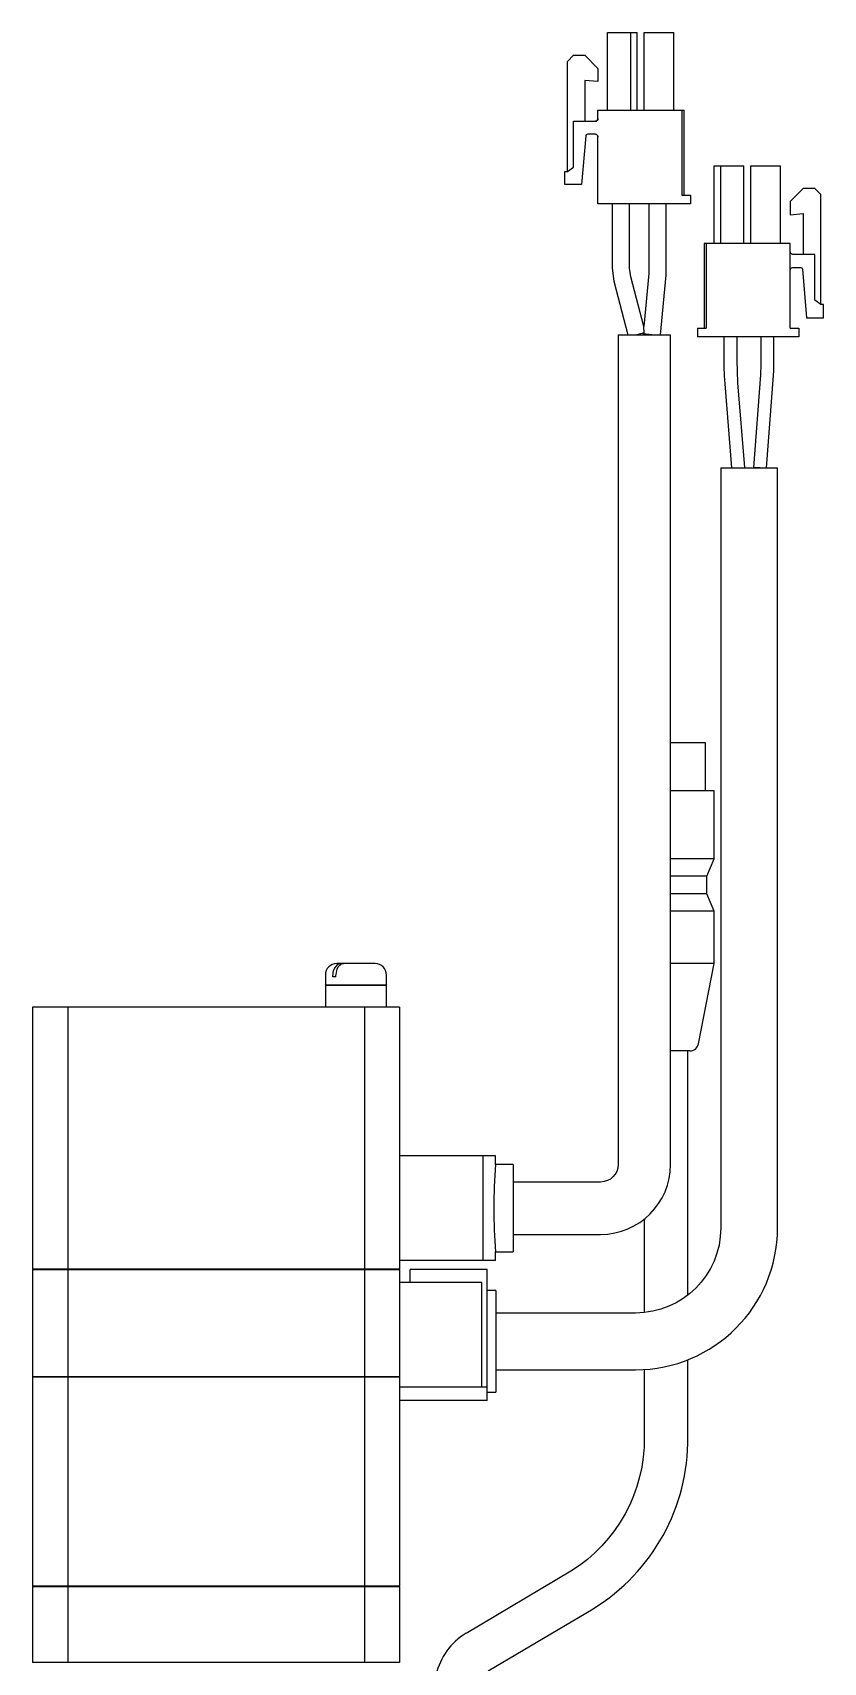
# Model space of a CAD drawing. Extents: x 0 to 1331, y -8 to 1030.
# Drawn here: x 564.1 to 654.6, y 524.6 to 711.2 of the extents above; entities that cross this region are included whole.
import ezdxf

# ---------------------------------------------------------------- set-up
doc = ezdxf.new("R2010")
doc.units = 0
doc.header["$LTSCALE"] = 0.5
doc.layers.add('MSM_CONTINUOUS', color=7, linetype='CONTINUOUS')

msp = doc.modelspace()

# ---------------------------------------------------------------- linework, layer by layer
at = {"layer": 'MSM_CONTINUOUS'}
for p, q in [((629.92, 702.34), (629.92, 711.24)), ((629.92, 702.34), (629.92, 711.24)), ((629.92, 711.24), (633.32, 711.24)), ((632.57, 702.34), (632.57, 711.24)), ((633.32, 702.34), (633.32, 711.24)), ((634.12, 702.34), (634.12, 711.24)), ((634.12, 711.24), (637.52, 711.24)), ((634.12, 702.34), (634.12, 711.24)), ((637.52, 702.34), (637.52, 711.24)), ((625.32, 707.94), (626.02, 708.64)), ((625.32, 707.94), (626.02, 708.64)), ((625.32, 695.34), (625.32, 707.94)), ((625.32, 695.34), (625.32, 707.94)), ((626.02, 708.64), (627.32, 708.64)), ((627.32, 708.64), (628.82, 707.14)), ((628.82, 705.64), (627.32, 705.77)), ((627.32, 705.77), (627.32, 701.09)), ((628.82, 705.64), (627.32, 705.77)), ((628.82, 707.14), (628.82, 705.64)), ((628.82, 701.39), (628.82, 702.34)), ((628.82, 702.34), (638.67, 702.34)), ((628.82, 701.39), (628.82, 702.34)), ((638.42, 702.34), (638.42, 692.64)), ((638.67, 692.64), (638.67, 702.34)), ((626.02, 695.84), (626.02, 701.09)), ((626.02, 701.09), (628.52, 701.09)), ((626.02, 695.84), (626.02, 701.09)), ((628.82, 701.39), (628.82, 701.38)), ((627.42, 699.41), (626.93, 693.84)), ((628.52, 699.59), (627.62, 699.59)), ((628.82, 691.64), (628.82, 699.29)), ((628.82, 699.29), (628.82, 699.29)), ((628.82, 691.64), (628.82, 699.29)), ((625.02, 693.84), (625.02, 695.34)), ((625.02, 695.34), (625.32, 695.34)), ((625.02, 693.84), (625.02, 695.34)), ((625.32, 695.34), (626.02, 695.84)), ((625.32, 695.34), (626.02, 695.84)), ((642.12, 687.09), (642.12, 695.99)), ((642.12, 695.99), (645.52, 695.99)), ((642.87, 687.09), (642.87, 695.99)), ((645.52, 687.09), (645.52, 695.99)), ((646.32, 695.99), (649.72, 695.99)), ((646.32, 687.09), (646.32, 695.99)), ((649.72, 687.09), (649.72, 695.99)), ((626.93, 693.84), (625.02, 693.84)), ((638.42, 692.64), (639.42, 692.64)), ((639.42, 692.64), (639.42, 691.64)), ((652.32, 693.39), (650.82, 691.89)), ((653.62, 693.39), (652.32, 693.39)), ((654.32, 692.69), (653.62, 693.39)), ((654.32, 680.09), (654.32, 692.69)), ((639.42, 691.64), (628.82, 691.64)), ((630.44, 691.64), (630.44, 684.28)), ((632.44, 684.28), (632.44, 691.64)), ((634.64, 691.64), (634.64, 683.73)), ((636.64, 683.73), (636.64, 691.64)), ((650.82, 691.89), (650.82, 690.39)), ((650.82, 690.39), (652.32, 690.52)), ((652.32, 690.52), (652.32, 685.84)), ((650.82, 687.09), (640.97, 687.09)), ((640.97, 687.09), (640.97, 677.39)), ((641.22, 687.09), (641.22, 677.39)), ((650.82, 677.39), (650.82, 687.09)), ((653.62, 685.84), (651.12, 685.84)), ((653.62, 680.59), (653.62, 685.84)), ((630.44, 684.28), (630.64, 682.77)), ((632.57, 683.27), (632.44, 684.28)), ((634.05, 677.58), (632.57, 683.27)), ((634.64, 683.64), (634.05, 677.58)), ((634.64, 683.73), (634.64, 683.64)), ((635.97, 676.64), (636.63, 683.45)), ((636.63, 683.45), (636.64, 683.73)), ((651.12, 684.34), (652.02, 684.34)), ((652.22, 684.16), (652.7, 678.59)), ((630.64, 682.77), (632.23, 676.64)), ((654.32, 680.09), (653.62, 680.59)), ((654.62, 680.09), (654.32, 680.09)), ((654.62, 678.59), (654.62, 680.09)), ((634.11, 676.86), (634.05, 677.58)), ((640.22, 677.39), (640.22, 676.39)), ((640.22, 677.39), (641.22, 677.39)), ((650.82, 677.39), (651.82, 677.39)), ((651.82, 677.39), (651.82, 676.39)), ((652.7, 678.59), (654.62, 678.59)), ((631.12, 676.64), (637.12, 676.64)), ((631.12, 676.64), (631.12, 581.64)), ((634.11, 676.86), (633.27, 676.64)), ((633.98, 676.82), (633.97, 676.73)), ((634.97, 676.64), (633.97, 676.73)), ((637.12, 581.64), (637.12, 676.64)), ((651.82, 676.39), (640.22, 676.39)), ((643.24, 676.39), (643.24, 672.79)), ((644.74, 673.76), (644.74, 676.39)), ((647.44, 676.39), (647.44, 672.76)), ((648.94, 672.76), (648.94, 676.39)), ((644.84, 671.13), (644.74, 673.76)), ((643.28, 671.93), (643.35, 671.01)), ((647.42, 672.07), (646.62, 661.44)), ((648.12, 661.39), (648.91, 671.96)), ((643.35, 671.01), (644.11, 661.39)), ((645.61, 661.45), (644.84, 671.13)), ((642.87, 661.39), (649.37, 661.39)), ((642.87, 661.39), (642.87, 574.39)), ((647.37, 661.39), (646.62, 661.44)), ((646.62, 661.44), (646.64, 661.39)), ((649.37, 574.39), (649.37, 661.39)), ((641.12, 629.94), (637.12, 629.94)), ((641.12, 624.44), (641.12, 629.94)), ((642.12, 624.44), (637.12, 624.44)), ((642.12, 616.64), (642.12, 624.44)), ((642.12, 616.64), (637.12, 616.64)), ((641.27, 614.64), (642.12, 616.64)), ((641.27, 614.64), (637.12, 614.64)), ((641.27, 612.64), (641.27, 614.64)), ((641.27, 612.64), (637.12, 612.64)), ((642.12, 610.64), (641.27, 612.64)), ((642.12, 610.64), (637.12, 610.64)), ((642.12, 604.64), (642.12, 610.64)), ((603.32, 604.64), (598.92, 604.64)), ((642.12, 604.64), (637.12, 604.64)), ((640.31, 595.45), (642.12, 604.64)), ((597.62, 603.34), (597.62, 602.19)), ((598.47, 603.14), (598.47, 603.34)), ((598.83, 603.14), (598.47, 603.14)), ((598.83, 603.14), (598.83, 603.34)), ((604.62, 602.19), (604.62, 603.34)), ((604.62, 602.19), (597.62, 602.19)), ((597.62, 602.14), (597.62, 599.64)), ((604.62, 602.14), (597.62, 602.14)), ((597.67, 602.19), (597.67, 602.14)), ((604.57, 602.14), (604.57, 602.19)), ((604.62, 599.64), (604.62, 602.14)), ((606.12, 599.64), (564.12, 599.64)), ((564.12, 599.64), (564.12, 569.69)), ((568.15, 599.64), (568.15, 569.69)), ((602.09, 599.64), (602.09, 569.69)), ((606.12, 599.64), (606.12, 569.69)), ((639.33, 594.64), (637.12, 594.64)), ((639.12, 566.7), (639.12, 594.64)), ((617.11, 582.64), (606.12, 582.64)), ((615.69, 570.64), (615.69, 582.64)), ((617.11, 581.64), (617.11, 582.64)), ((619.12, 581.64), (617.11, 581.64)), ((619.12, 581.64), (619.12, 571.64)), ((629.12, 579.64), (619.12, 579.64)), ((634.12, 575.39), (634.12, 564.69)), ((619.12, 573.64), (629.12, 573.64)), ((617.11, 570.64), (617.11, 571.64)), ((617.11, 571.64), (619.12, 571.64)), ((564.12, 569.69), (606.12, 569.69)), ((564.12, 569.64), (564.12, 557.39)), ((564.12, 569.64), (606.12, 569.64)), ((564.17, 569.69), (564.17, 569.64)), ((568.15, 569.64), (568.15, 557.39)), ((568.4, 569.69), (568.4, 569.64)), ((601.83, 569.69), (601.83, 569.64)), ((602.09, 569.64), (602.09, 557.39)), ((606.07, 569.69), (606.07, 569.64)), ((617.11, 570.64), (606.12, 570.64)), ((606.12, 569.64), (606.12, 533.39)), ((616.12, 569.64), (607.32, 569.64)), ((607.32, 568.14), (607.32, 569.64)), ((616.12, 554.64), (616.12, 569.64)), ((615.52, 568.14), (606.12, 568.14)), ((615.52, 556.14), (615.52, 568.14)), ((617.12, 567.21), (616.12, 567.21)), ((617.12, 567.21), (617.12, 555.57)), ((633.12, 564.64), (617.12, 564.64)), ((617.12, 558.14), (633.12, 558.14)), ((634.12, 558.17), (634.12, 550.44)), ((639.12, 550.44), (639.12, 559.29)), ((564.12, 557.39), (606.12, 557.39)), ((564.12, 557.34), (564.12, 533.39)), ((564.12, 557.34), (606.12, 557.34)), ((564.17, 557.39), (564.17, 557.34)), ((568.15, 557.34), (568.15, 533.39)), ((568.4, 557.39), (568.4, 557.34)), ((601.83, 557.39), (601.83, 557.34)), ((602.09, 557.34), (602.09, 533.39)), ((606.07, 557.39), (606.07, 557.34)), ((616.12, 556.14), (606.12, 556.14)), ((616.12, 554.64), (606.12, 554.64)), ((616.12, 555.57), (617.12, 555.57)), ((625.72, 535.08), (613.72, 527.96)), ((564.12, 533.39), (606.12, 533.39)), ((564.12, 533.34), (564.12, 524.64)), ((564.12, 533.34), (606.12, 533.34)), ((564.17, 533.39), (564.17, 533.34)), ((568.15, 533.34), (568.15, 524.64)), ((568.4, 533.39), (568.4, 533.34)), ((601.83, 533.39), (601.83, 533.34)), ((602.09, 533.34), (602.09, 524.64)), ((606.07, 533.39), (606.07, 533.34)), ((606.12, 533.34), (606.12, 524.64)), ((616.27, 523.66), (628.27, 530.78)), ((606.12, 524.64), (564.12, 524.64))]:
    msp.add_line(p, q, dxfattribs=at)
for centre, radius, start, end in [((628.52, 701.39), 0.3, 270, 0), ((627.62, 699.39), 0.2, 90, 175), ((628.52, 699.29), 0.3, 0, 90), ((653.99, 672.79), 10.75, 180, 184.548), ((638.19, 672.76), 10.75, 355.7108, 0), ((645.54, 661.45), 0.0773, 309.0479, 359.5838), ((598.92, 603.34), 1.3, 90, 180), ((599.42, 603.89), 0.751, 91.7681, 128.8955), ((599.77, 603.88), 0.754, 95.8166, 131.8939), ((603.32, 603.34), 1.3, 0, 90), ((599.87, 603.42), 1.41, 131.3743, 182.8178), ((600.21, 603.43), 1.39, 132.8199, 183.04), ((639.33, 595.64), 1, 270, 348.8813), ((677.13, 576.63), 60.23, 175.2289, 179.9909), ((629.12, 581.64), 8, 270, 360), ((677.16, 576.65), 60.26, 180.0102, 184.77), ((633.12, 574.39), 16.25, 270, 0), ((616.34, 550.18), 22.77, 301.5764, 0.639), ((617.57, 521.58), 7.46, 121.08, 167.1199)]:
    msp.add_arc(centre, radius, start, end, dxfattribs=at)
at = {"layer": 'MSM_CONTINUOUS', "extrusion": (0, 0, -1)}
for centre, radius, start, end in [((-628.52, 701.39), 0.3, 180, 270), ((-628.52, 701.39), 0.3, 180, 270), ((-628.52, 699.29), 0.3, 90, 180), ((-628.52, 699.29), 0.3, 90, 180), ((-651.12, 686.14), 0.3, 270, 0), ((-651.12, 684.04), 0.3, 0, 90), ((-652.02, 684.14), 0.2, 90, 175), ((-638.19, 672.76), 9.25, 180, 184.2892), ((-629.12, 581.64), 2, 180, 270), ((-633.12, 574.39), 9.75, 180, 270), ((-616.33, 550.19), 17.79, 179.2024, 238.1448)]:
    msp.add_arc(centre, radius, start, end, dxfattribs=at)

doc.saveas('drawing.dxf')
